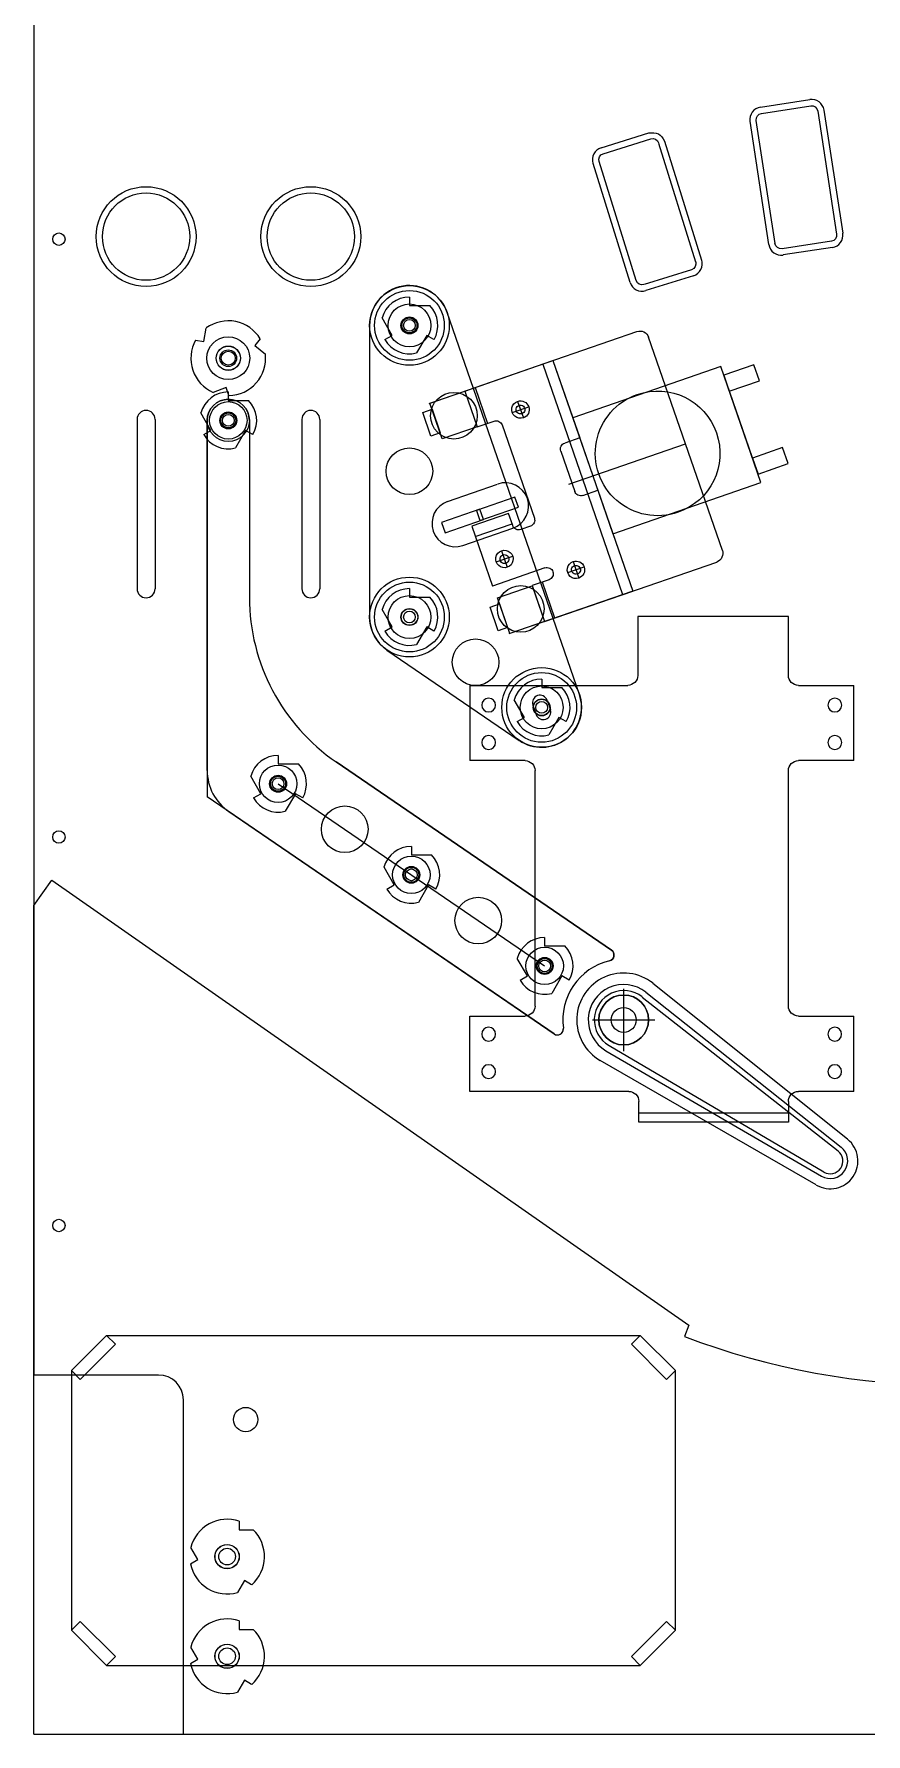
# Model space of a CAD drawing. Extents: x 375 to 395.3, y 512.5 to 558.5.
# Drawn here: x 375 to 383.35, y 512.5 to 529.56 of the extents above; entities that cross this region are included whole.
import ezdxf

# ---------------------------------------------------------------- set-up
doc = ezdxf.new("R2010")
doc.units = 0
doc.header["$LTSCALE"] = 2.6966
doc.header["$MEASUREMENT"] = 0
for name, color, linetype in [('Z0_BOTCOMP', 4, 'Continuous'), ('Z0_CUT250', 6, 'Continuous'), ('Z0_CUT500', 5, 'Continuous'), ('Z0_PLASTICS', 37, 'Continuous'), ('Z0_RUBBER', 6, 'Continuous'), ('Z0_TOPCOMP', 6, 'Continuous')]:
    doc.layers.add(name, color=color, linetype=linetype)

msp = doc.modelspace()

# ---------------------------------------------------------------- linework, layer by layer
at = {"layer": 'Z0_BOTCOMP', "color": 4, "linetype": 'Continuous', "lineweight": 25}
for p, q in [((378.768, 526.919), (378.768, 526.834)), ((378.768, 526.834), (378.971, 526.834)), ((376.705, 526.471), (376.729, 526.608)), ((378.594, 526.534), (378.493, 526.71)), ((376.621, 526.486), (376.705, 526.471)), ((377.271, 526.499), (377.216, 526.434)), ((377.216, 526.434), (377.322, 526.344)), ((378.521, 526.491), (378.594, 526.534)), ((378.941, 526.534), (378.839, 526.358)), ((379.014, 526.491), (378.941, 526.534)), ((376.928, 526.01), (376.797, 525.962)), ((376.957, 525.93), (376.928, 526.01)), ((376.95, 525.966), (376.95, 525.881)), ((376.776, 525.581), (376.675, 525.757)), ((376.95, 525.881), (377.153, 525.881)), ((376.703, 525.538), (376.776, 525.581)), ((377.123, 525.581), (377.021, 525.405)), ((377.196, 525.538), (377.123, 525.581)), ((378.768, 523.993), (378.768, 523.908)), ((378.768, 523.908), (378.971, 523.908)), ((378.594, 523.608), (378.493, 523.783)), ((378.521, 523.565), (378.594, 523.608)), ((378.941, 523.608), (378.839, 523.432)), ((379.014, 523.565), (378.941, 523.608)), ((380.095, 523.086), (380.095, 523.001)), ((380.095, 523.001), (380.298, 523.001)), ((379.921, 522.701), (379.82, 522.877)), ((379.848, 522.658), (379.921, 522.701)), ((380.268, 522.701), (380.166, 522.525)), ((380.341, 522.658), (380.268, 522.701)), ((377.45, 522.32), (377.45, 522.235)), ((377.45, 522.235), (377.653, 522.235)), ((377.277, 521.935), (377.175, 522.111)), ((377.203, 521.893), (377.277, 521.935)), ((377.623, 521.935), (377.522, 521.759)), ((377.697, 521.893), (377.623, 521.935)), ((378.787, 521.406), (378.787, 521.321)), ((378.787, 521.321), (378.99, 521.321)), ((378.614, 521.021), (378.513, 521.197)), ((378.54, 520.978), (378.614, 521.021)), ((378.96, 521.021), (378.859, 520.845)), ((379.034, 520.978), (378.96, 521.021)), ((380.125, 520.492), (380.125, 520.407)), ((379.952, 520.107), (379.85, 520.283)), ((380.125, 520.407), (380.328, 520.407)), ((379.878, 520.064), (379.952, 520.107)), ((380.298, 520.107), (380.196, 519.931)), ((380.372, 520.064), (380.298, 520.107)), ((377.059, 514.635), (377.059, 514.55)), ((377.059, 514.55), (377.198, 514.55)), ((376.643, 514.25), (376.574, 514.371)), ((376.57, 514.208), (376.643, 514.25)), ((377.111, 514.04), (377.041, 513.92)), ((377.184, 513.998), (377.111, 514.04)), ((377.059, 513.635), (377.059, 513.55)), ((377.059, 513.55), (377.198, 513.55)), ((376.643, 513.25), (376.574, 513.371)), ((376.57, 513.208), (376.643, 513.25)), ((377.111, 513.04), (377.041, 512.92)), ((377.184, 512.998), (377.111, 513.04))]:
    msp.add_line(p, q, dxfattribs=at)
at = {"layer": 'Z0_BOTCOMP', "color": 4, "linetype": 'Continuous', "lineweight": 5}
for p, q in [((379.965, 526.197), (381.051, 526.573)), ((381.909, 524.377), (381.168, 526.516)), ((378.967, 525.851), (380.208, 526.281)), ((379.324, 525.975), (380.208, 526.281)), ((380.105, 526.246), (380.906, 523.933)), ((380.208, 526.281), (380.477, 525.506)), ((380.208, 526.281), (381.009, 523.969)), ((381.892, 526.221), (380.407, 525.707)), ((382.295, 525.057), (381.892, 526.221)), ((382.224, 526.24), (381.922, 526.136)), ((381.922, 526.136), (381.977, 525.975)), ((381.977, 525.975), (382.28, 526.079)), ((382.28, 526.079), (382.224, 526.24)), ((378.974, 525.854), (379.324, 525.975)), ((379.324, 525.975), (379.448, 525.616)), ((379.324, 525.975), (379.448, 525.616)), ((379.427, 526.011), (379.551, 525.651)), ((381.95, 526.055), (382.238, 525.223)), ((378.901, 525.76), (378.995, 525.792)), ((378.982, 525.523), (378.901, 525.76)), ((379.098, 525.495), (378.974, 525.854)), ((378.995, 525.792), (379.077, 525.556)), ((379.799, 525.761), (379.965, 525.818)), ((379.854, 525.872), (379.911, 525.707)), ((379.897, 525.748), (379.897, 525.748)), ((379.897, 525.748), (379.897, 525.748)), ((379.448, 525.616), (379.098, 525.495)), ((379.448, 525.616), (379.617, 525.674)), ((379.698, 525.635), (380.022, 524.7)), ((379.911, 525.707), (379.911, 525.707)), ((379.911, 525.707), (379.911, 525.707)), ((380.407, 525.707), (380.81, 524.543)), ((379.077, 525.556), (378.982, 525.523)), ((380.477, 525.506), (380.326, 525.453)), ((380.366, 525.041), (381.538, 525.447)), ((382.513, 525.408), (382.21, 525.303)), ((382.568, 525.247), (382.513, 525.408)), ((380.287, 525.373), (380.427, 524.968)), ((382.21, 525.303), (382.266, 525.142)), ((382.266, 525.142), (382.568, 525.247)), ((380.609, 525.125), (380.668, 525.145)), ((380.81, 524.543), (382.295, 525.057)), ((380.508, 524.928), (380.659, 524.981)), ((380.659, 524.981), (381.009, 523.969)), ((379.762, 524.747), (379.393, 524.619)), ((379.804, 524.625), (379.762, 524.747)), ((381.464, 524.759), (381.464, 524.759)), ((381.464, 524.759), (381.464, 524.759)), ((379.393, 524.619), (379.601, 524.019)), ((379.429, 524.516), (379.798, 524.643)), ((379.982, 524.619), (379.885, 524.586)), ((379.693, 524.373), (379.75, 524.207)), ((380.127, 524.201), (379.601, 524.019)), ((379.639, 524.261), (379.804, 524.318)), ((379.736, 524.248), (379.736, 524.248)), ((379.736, 524.248), (379.736, 524.248)), ((379.75, 524.207), (379.75, 524.207)), ((379.75, 524.207), (379.75, 524.207)), ((380.356, 524.153), (380.522, 524.21)), ((380.41, 524.264), (380.468, 524.099)), ((380.766, 523.884), (381.852, 524.26)), ((380.169, 524.081), (380, 524.023)), ((380.228, 523.698), (380.103, 524.058)), ((380.208, 524.162), (380.208, 524.162)), ((380.453, 524.14), (380.453, 524.14)), ((380.453, 524.14), (380.453, 524.14)), ((380.468, 524.099), (380.468, 524.099)), ((380.468, 524.099), (380.468, 524.099)), ((379.65, 523.901), (380, 524.022)), ((379.774, 523.541), (379.65, 523.901)), ((381.009, 523.969), (379.767, 523.539)), ((380, 524.023), (380.124, 523.662)), ((380, 524.022), (380.124, 523.662)), ((380.124, 523.662), (381.009, 523.969)), ((379.577, 523.806), (379.671, 523.839)), ((379.659, 523.57), (379.577, 523.806)), ((379.671, 523.839), (379.753, 523.603)), ((381.06, 523.713), (381.06, 523.122)), ((382.571, 523.713), (381.06, 523.713)), ((382.571, 523.122), (382.571, 523.713)), ((379.753, 523.603), (379.659, 523.57)), ((380.124, 523.662), (379.774, 523.541)), ((379.967, 523.552), (379.967, 523.552)), ((379.967, 523.552), (379.967, 523.552)), ((379.373, 523.022), (380.959, 523.022)), ((379.373, 523.022), (379.373, 522.267)), ((382.671, 523.022), (383.227, 523.022)), ((383.227, 522.267), (383.227, 523.022)), ((379.928, 522.267), (379.373, 522.267)), ((380.029, 519.804), (380.029, 522.167)), ((382.571, 519.804), (382.571, 522.167)), ((383.227, 522.267), (382.671, 522.267)), ((380.918, 519.352), (380.918, 519.977)), ((379.373, 518.948), (379.373, 519.704)), ((379.373, 519.704), (379.928, 519.704)), ((380.605, 519.665), (381.231, 519.665)), ((382.671, 519.704), (383.227, 519.704)), ((383.227, 518.948), (383.227, 519.704)), ((380.969, 518.948), (379.373, 518.948)), ((383.227, 518.948), (382.671, 518.948)), ((381.07, 518.638), (381.07, 518.848)), ((382.571, 518.848), (382.571, 518.638)), ((382.571, 518.731), (381.07, 518.731)), ((382.571, 518.638), (381.07, 518.638))]:
    msp.add_line(p, q, dxfattribs=at)
at = {"layer": 'Z0_BOTCOMP', "color": 4, "linetype": 'Continuous', "lineweight": 25}
for centre, radius in [((378.768, 526.634), 0.085), ((378.768, 526.634), 0.059), ((376.95, 526.305), 0.121), ((376.95, 526.305), 0.0835), ((376.95, 525.681), 0.085), ((376.95, 525.681), 0.059), ((378.768, 523.708), 0.085), ((378.768, 523.708), 0.059), ((380.095, 522.801), 0.085), ((380.095, 522.801), 0.059), ((377.45, 522.035), 0.085), ((377.45, 522.035), 0.059), ((378.787, 521.121), 0.085), ((378.787, 521.121), 0.059), ((380.125, 520.207), 0.085), ((380.125, 520.207), 0.059), ((376.938, 514.28), 0.121), ((376.938, 514.28), 0.0835), ((376.938, 513.28), 0.121), ((376.938, 513.28), 0.0835)]:
    msp.add_circle(centre, radius, dxfattribs=at)
for centre, radius, start, end in [((378.768, 526.634), 0.285, 90, 164.5679), ((378.768, 526.634), 0.285, -30, 44.5679), ((376.95, 526.305), 0.375, 31.1354, 126.023), ((376.95, 526.305), 0.375, 151.1354, -113.977), ((378.768, 526.634), 0.285, -150, -75.4321), ((376.95, 526.305), 0.375, -88.8646, 6.023), ((376.95, 525.681), 0.285, 90, 164.5679), ((376.95, 525.681), 0.285, -30, 44.5679), ((376.95, 525.681), 0.285, -150, -75.4321), ((378.768, 523.708), 0.285, 90, 164.5679), ((378.768, 523.708), 0.285, -30, 44.5679), ((378.768, 523.708), 0.285, -150, -75.4321), ((380.095, 522.801), 0.285, 90, 164.5679), ((380.095, 522.801), 0.285, -30, 44.5679), ((380.095, 522.801), 0.285, -150, -75.4321), ((377.45, 522.035), 0.285, 90, 164.5679), ((377.45, 522.035), 0.285, -30, 44.5679), ((377.45, 522.035), 0.285, -150, -75.4321), ((378.787, 521.121), 0.285, 90, 164.5679), ((378.787, 521.121), 0.285, -30, 44.5679), ((378.787, 521.121), 0.285, -150, -75.4321), ((380.125, 520.207), 0.285, 90, 164.5679), ((380.125, 520.207), 0.285, -30, 44.5679), ((380.125, 520.207), 0.285, -150, -75.4321), ((376.938, 514.28), 0.375, 71.1354, 166.023), ((376.938, 514.28), 0.375, -48.8646, 46.023), ((376.938, 514.28), 0.375, -168.8646, -73.977), ((376.938, 513.28), 0.375, 71.1354, 166.023), ((376.938, 513.28), 0.375, -48.8646, 46.023), ((376.938, 513.28), 0.375, -168.8646, -73.977)]:
    msp.add_arc(centre, radius, start, end, dxfattribs=at)
at = {"layer": 'Z0_BOTCOMP', "color": 4, "linetype": 'Continuous', "lineweight": 25, "extrusion": (0, 0, -1)}
for centre, major_axis in [((379.563, 522.825), (0.069, 0)), ((380.918, 519.665), (0.25, 0)), ((379.563, 519.522), (0.069, 0)), ((379.563, 519.146), (0.069, 0))]:
    msp.add_ellipse(centre, major_axis=major_axis, ratio=1, start_param=4.712389, end_param=10.995574, dxfattribs=at)
for centre in [(383.037, 522.825), (379.563, 522.449), (383.037, 522.449), (383.036, 519.522), (383.036, 519.146)]:
    msp.add_ellipse(centre, major_axis=(0, 0.069), ratio=1, dxfattribs=at)
at = {"layer": 'Z0_BOTCOMP', "color": 4, "linetype": 'Continuous', "lineweight": 5}
for points in [[(381.051, 526.573), (381.074, 526.581), (381.1, 526.579), (381.121, 526.569)], [(381.121, 526.569), (381.143, 526.558), (381.16, 526.539), (381.168, 526.516)], [(380.645, 525.468), (380.687, 525.688), (380.843, 525.868), (381.054, 525.941)], [(381.054, 525.941), (381.381, 526.054), (381.737, 525.881), (381.85, 525.555)], [(379.825, 525.723), (379.801, 525.744), (379.79, 525.776), (379.796, 525.806)], [(379.796, 525.806), (379.802, 525.837), (379.824, 525.862), (379.854, 525.872)], [(379.853, 525.756), (379.841, 525.766), (379.835, 525.782), (379.838, 525.798)], [(379.838, 525.798), (379.842, 525.814), (379.853, 525.827), (379.868, 525.832)], [(379.897, 525.748), (379.882, 525.742), (379.865, 525.746), (379.853, 525.756)], [(379.854, 525.872), (379.899, 525.888), (379.949, 525.864), (379.965, 525.818)], [(379.868, 525.832), (379.883, 525.837), (379.899, 525.834), (379.911, 525.823)], [(379.926, 525.781), (379.923, 525.766), (379.912, 525.753), (379.897, 525.748)], [(379.911, 525.823), (379.923, 525.813), (379.929, 525.797), (379.926, 525.781)], [(379.965, 525.818), (379.981, 525.773), (379.957, 525.723), (379.911, 525.707)], [(379.617, 525.674), (379.633, 525.68), (379.651, 525.679), (379.666, 525.671)], [(379.666, 525.671), (379.681, 525.664), (379.693, 525.651), (379.698, 525.635)], [(379.911, 525.707), (379.881, 525.697), (379.849, 525.703), (379.825, 525.723)], [(380.287, 525.373), (380.281, 525.388), (380.282, 525.406), (380.29, 525.421)], [(380.29, 525.421), (380.297, 525.436), (380.31, 525.448), (380.326, 525.453)], [(380.849, 524.877), (380.68, 525.024), (380.602, 525.249), (380.645, 525.468)], [(381.85, 525.555), (381.963, 525.228), (381.79, 524.872), (381.464, 524.759)], [(380.459, 524.931), (380.444, 524.939), (380.432, 524.952), (380.427, 524.968)], [(380.508, 524.928), (380.492, 524.923), (380.474, 524.924), (380.459, 524.931)], [(381.464, 524.759), (381.252, 524.686), (381.018, 524.731), (380.849, 524.877)], [(379.836, 524.589), (379.821, 524.596), (379.809, 524.609), (379.804, 524.625)], [(379.885, 524.586), (379.869, 524.58), (379.851, 524.581), (379.836, 524.589)], [(380.019, 524.652), (380.011, 524.637), (379.998, 524.625), (379.982, 524.619)], [(380.022, 524.7), (380.027, 524.684), (380.026, 524.667), (380.019, 524.652)], [(379.635, 524.306), (379.641, 524.337), (379.663, 524.362), (379.693, 524.373)], [(379.693, 524.373), (379.722, 524.383), (379.755, 524.376), (379.779, 524.356)], [(381.909, 524.377), (381.917, 524.354), (381.915, 524.329), (381.904, 524.307)], [(379.664, 524.224), (379.64, 524.244), (379.629, 524.276), (379.635, 524.306)], [(379.75, 524.207), (379.72, 524.197), (379.688, 524.203), (379.664, 524.224)], [(379.692, 524.256), (379.68, 524.267), (379.675, 524.283), (379.678, 524.298)], [(379.678, 524.298), (379.681, 524.314), (379.692, 524.327), (379.707, 524.332)], [(379.736, 524.248), (379.721, 524.242), (379.704, 524.246), (379.692, 524.256)], [(379.707, 524.332), (379.722, 524.337), (379.739, 524.334), (379.751, 524.323)], [(379.765, 524.281), (379.762, 524.266), (379.751, 524.253), (379.736, 524.248)], [(379.807, 524.273), (379.801, 524.242), (379.78, 524.217), (379.75, 524.207)], [(379.751, 524.323), (379.763, 524.313), (379.768, 524.297), (379.765, 524.281)], [(379.779, 524.356), (379.802, 524.335), (379.813, 524.304), (379.807, 524.273)], [(380.127, 524.201), (380.143, 524.207), (380.16, 524.206), (380.176, 524.198)], [(380.176, 524.198), (380.191, 524.191), (380.202, 524.178), (380.208, 524.162)], [(380.382, 524.115), (380.358, 524.136), (380.347, 524.168), (380.353, 524.198)], [(380.353, 524.198), (380.359, 524.229), (380.381, 524.254), (380.41, 524.264)], [(380.395, 524.19), (380.398, 524.206), (380.409, 524.219), (380.424, 524.224)], [(380.41, 524.264), (380.456, 524.28), (380.506, 524.256), (380.522, 524.21)], [(380.424, 524.224), (380.439, 524.229), (380.456, 524.226), (380.468, 524.215)], [(380.468, 524.215), (380.48, 524.205), (380.486, 524.189), (380.483, 524.173)], [(380.522, 524.21), (380.537, 524.165), (380.513, 524.115), (380.468, 524.099)], [(381.904, 524.307), (381.894, 524.285), (381.875, 524.268), (381.852, 524.26)], [(380.205, 524.114), (380.198, 524.098), (380.184, 524.087), (380.169, 524.081)], [(380.208, 524.162), (380.213, 524.146), (380.212, 524.129), (380.205, 524.114)], [(380.468, 524.099), (380.438, 524.089), (380.405, 524.095), (380.382, 524.115)], [(380.41, 524.148), (380.398, 524.158), (380.392, 524.174), (380.395, 524.19)], [(380.453, 524.14), (380.438, 524.134), (380.422, 524.138), (380.41, 524.148)], [(380.483, 524.173), (380.48, 524.158), (380.468, 524.145), (380.453, 524.14)], [(381.03, 523.052), (381.011, 523.033), (380.986, 523.022), (380.959, 523.022)], [(381.06, 523.122), (381.06, 523.096), (381.049, 523.07), (381.03, 523.052)], [(382.6, 523.052), (382.582, 523.07), (382.571, 523.096), (382.571, 523.122)], [(382.671, 523.022), (382.645, 523.022), (382.619, 523.033), (382.6, 523.052)], [(379.928, 522.267), (379.955, 522.267), (379.98, 522.256), (379.999, 522.237)], [(379.999, 522.237), (380.018, 522.219), (380.029, 522.193), (380.029, 522.167)], [(382.571, 522.167), (382.571, 522.193), (382.582, 522.219), (382.6, 522.237)], [(382.6, 522.237), (382.619, 522.256), (382.645, 522.267), (382.671, 522.267)], [(380.029, 519.804), (380.029, 519.778), (380.018, 519.752), (379.999, 519.734)], [(382.6, 519.734), (382.582, 519.752), (382.571, 519.778), (382.571, 519.804)], [(379.999, 519.734), (379.98, 519.715), (379.955, 519.704), (379.928, 519.704)], [(382.671, 519.704), (382.645, 519.704), (382.619, 519.715), (382.6, 519.734)], [(380.969, 518.948), (380.996, 518.948), (381.021, 518.938), (381.04, 518.919)], [(381.04, 518.919), (381.059, 518.9), (381.07, 518.875), (381.07, 518.848)], [(382.571, 518.848), (382.571, 518.875), (382.582, 518.9), (382.6, 518.919)], [(382.6, 518.919), (382.619, 518.938), (382.645, 518.948), (382.671, 518.948)]]:
    msp.add_open_spline(points, degree=3, dxfattribs=at)
at = {"layer": 'Z0_CUT250', "color": 3, "linetype": 'Continuous', "lineweight": 25}
for p, q in [((382.291, 528.825), (382.785, 528.9)), ((382.374, 527.446), (382.186, 528.682)), ((382.928, 528.795), (383.117, 527.559)), ((380.693, 528.416), (381.17, 528.565)), ((381.327, 528.483), (381.7, 527.29)), ((380.984, 527.066), (380.611, 528.259)), ((383.012, 527.416), (382.517, 527.341)), ((381.618, 527.133), (381.141, 526.984))]:
    msp.add_line(p, q, dxfattribs=at)
for centre in [(376.125, 527.525), (377.778, 527.525)]:
    msp.add_circle(centre, 0.501, dxfattribs=at)
for centre, start, end in [((382.31, 528.7), 98.6784, -171.3216), ((382.804, 528.776), 8.6784, 98.6784), ((380.73, 528.297), 107.3568, -162.6432), ((382.498, 527.465), -171.3216, -81.3216), ((382.993, 527.54), -81.3216, 8.6784), ((381.581, 527.253), -72.6432, 17.3568), ((381.103, 527.103), -162.6432, -72.6432)]:
    msp.add_arc(centre, 0.126, start, end, dxfattribs=at)
msp.add_spline([(381.17, 528.565), (381.266, 528.557), (381.327, 528.483)], degree=3, dxfattribs=at)
at = {"layer": 'Z0_CUT500', "color": 5, "linetype": 'Continuous', "lineweight": 25}
for p, q in [((375, 558.5), (375, 516.102)), ((382.3, 528.762), (382.795, 528.838)), ((382.437, 527.455), (382.248, 528.691)), ((382.866, 528.785), (383.054, 527.55)), ((380.712, 528.356), (381.189, 528.505)), ((381.267, 528.464), (381.64, 527.271)), ((381.044, 527.085), (380.671, 528.278)), ((383.002, 527.478), (382.508, 527.403)), ((381.599, 527.193), (381.122, 527.044)), ((376.035, 525.691), (376.035, 523.991)), ((376.215, 525.691), (376.215, 523.991)), ((377.688, 525.691), (377.688, 523.991)), ((377.868, 525.691), (377.868, 523.991)), ((379.151, 524.868), (379.653, 525.042)), ((379.304, 524.425), (379.806, 524.599)), ((376.25, 516.102), (375, 516.102)), ((376.5, 512.5), (376.5, 515.852)), ((376.5, 512.5), (393.375, 512.5))]:
    msp.add_line(p, q, dxfattribs=at)
for centre, radius in [((376.125, 527.525), 0.438), ((377.778, 527.525), 0.438), ((375.25, 527.5), 0.0625), ((378.768, 526.634), 0.0825), ((376.95, 526.305), 0.122), ((379.214, 525.728), 0.234), ((376.95, 525.681), 0.0825), ((378.768, 525.171), 0.234), ((379.885, 523.789), 0.234), ((378.768, 523.708), 0.0825), ((379.431, 523.254), 0.234), ((380.095, 522.801), 0.0825), ((377.45, 522.035), 0.0825), ((378.119, 521.578), 0.234), ((375.25, 521.5), 0.0625), ((378.787, 521.121), 0.0825), ((379.458, 520.662), 0.234), ((380.125, 520.207), 0.0825), ((380.918, 519.665), 0.25), ((375.25, 517.602), 0.0625), ((377.125, 515.655), 0.122), ((376.938, 514.28), 0.122), ((376.938, 513.28), 0.122)]:
    msp.add_circle(centre, radius, dxfattribs=at)
for centre, radius, start, end in [((376.125, 525.691), 0.09, 0, 180), ((377.778, 525.691), 0.09, 0, 180), ((379.73, 524.821), 0.234, -70.9065, 109.0935), ((379.228, 524.647), 0.234, 109.0935, -70.9065), ((376.125, 523.991), 0.09, 180, 0), ((377.778, 523.991), 0.09, 180, 0), ((376.25, 515.852), 0.25, 0, 90)]:
    msp.add_arc(centre, radius, start, end, dxfattribs=at)
at = {"layer": 'Z0_CUT500', "color": 5, "linetype": 'Continuous', "lineweight": 25, "extrusion": (0, 0, -1)}
for centre, major_axis, start_param, end_param in [((382.804, 528.776), (-0.0094, 0.0618), 0, 1.570796), ((382.31, 528.7), (-0.0618, -0.0094), 0, 1.570796), ((381.208, 528.446), (-0.0186, 0.0597), 0, 1.570796), ((380.73, 528.297), (-0.0597, -0.0186), 0, 1.570796), ((382.498, 527.465), (-0.0618, -0.0094), 4.712389, 6.283185), ((382.993, 527.54), (0.0618, 0.0094), 0, 1.570796), ((381.581, 527.253), (0.0597, 0.0186), 0, 1.570796), ((381.103, 527.103), (-0.0597, -0.0186), 4.712389, 6.283185)]:
    msp.add_ellipse(centre, major_axis=major_axis, ratio=1, start_param=start_param, end_param=end_param, dxfattribs=at)
at = {"layer": 'Z0_PLASTICS', "color": 37, "linetype": 'Continuous', "lineweight": 25}
for p, q in [((380.473, 522.932), (379.146, 526.765)), ((378.368, 526.634), (378.368, 523.708)), ((376.738, 522.168), (376.738, 525.681)), ((377.162, 525.681), (377.162, 523.905)), ((378.542, 523.377), (379.869, 522.47)), ((380.149, 522.873), (380.182, 522.778)), ((380.007, 522.823), (380.04, 522.729)), ((378.033, 522.254), (380.795, 520.366)), ((376.955, 521.755), (380.219, 519.524))]:
    msp.add_line(p, q, dxfattribs=at)
for centre in [(378.768, 526.634), (376.95, 525.681), (377.45, 522.035), (378.787, 521.121), (380.125, 520.207)]:
    msp.add_circle(centre, 0.075, dxfattribs=at)
for centre, radius, start, end in [((378.768, 526.634), 0.4, 19.0935, 180), ((376.95, 525.681), 0.212, 0, 180), ((379.162, 523.905), 2, 180, -124.3531), ((378.768, 523.708), 0.4, 180, -124.3531), ((380.095, 522.801), 0.4, -124.3531, 19.0935), ((380.078, 522.848), 0.075, 19.0935, -160.9065), ((380.111, 522.753), 0.075, -160.9065, 19.0935), ((377.238, 522.168), 0.5, 180, -124.3531), ((380.918, 519.665), 0.611, 103.5125, -172.2187)]:
    msp.add_arc(centre, radius, start, end, dxfattribs=at)
at = {"layer": 'Z0_PLASTICS', "color": 37, "linetype": 'Continuous', "lineweight": 25, "extrusion": (0, 0, -1)}
msp.add_ellipse((380.761, 520.317), major_axis=(0.0339, 0.0495), ratio=1, start_param=0, end_param=2.30618, dxfattribs=at)
at = {"layer": 'Z0_PLASTICS', "color": 37, "linetype": 'Continuous', "lineweight": 25}
msp.add_ellipse((380.253, 519.574), major_axis=(0.0495, -0.0339), ratio=1, start_param=4.712389, end_param=6.88276, dxfattribs=at)
at = {"layer": 'Z0_RUBBER', "color": 2, "linetype": 'Continuous', "lineweight": 25}
for centre, radius in [((378.768, 526.634), 0.4), ((378.768, 526.634), 0.215), ((376.95, 526.305), 0.215), ((376.95, 526.305), 0.07), ((378.768, 523.708), 0.4), ((378.768, 523.708), 0.215), ((380.095, 522.801), 0.4), ((380.095, 522.801), 0.215)]:
    msp.add_circle(centre, radius, dxfattribs=at)
at = {"layer": 'Z0_TOPCOMP', "color": 6, "linetype": 'Continuous', "lineweight": 25}
for p, q in [((376.738, 525.681), (376.738, 521.904)), ((377.162, 525.681), (377.162, 523.905)), ((380.795, 520.366), (378.033, 522.254)), ((377.45, 522.035), (380.125, 520.207)), ((380.219, 519.524), (376.738, 521.904)), ((375, 520.813), (375.18, 521.068)), ((375.18, 521.068), (381.572, 516.602)), ((375, 512.5), (375, 520.813)), ((381.141, 519.943), (383.101, 518.388)), ((383.165, 518.468), (381.212, 520.032)), ((381.102, 519.895), (383.07, 518.35)), ((382.851, 518.009), (380.683, 519.257)), ((380.74, 519.356), (382.902, 518.098)), ((380.771, 519.409), (382.927, 518.14)), ((381.572, 516.602), (381.528, 516.489)), ((375.729, 516.5), (375.375, 516.146)), ((375.463, 516.058), (375.817, 516.412)), ((375.729, 516.5), (381.084, 516.5)), ((375.817, 516.412), (375.729, 516.5)), ((381.084, 516.5), (380.996, 516.412)), ((380.996, 516.412), (381.349, 516.058)), ((381.438, 516.146), (381.084, 516.5)), ((375.375, 516.146), (375.375, 513.541)), ((375.375, 516.146), (375.463, 516.058)), ((381.349, 516.058), (381.438, 516.146)), ((381.438, 513.541), (381.438, 516.146)), ((375.463, 513.629), (375.375, 513.541)), ((375.817, 513.276), (375.463, 513.629)), ((381.349, 513.629), (380.996, 513.276)), ((381.438, 513.541), (381.349, 513.629)), ((375.375, 513.541), (375.729, 513.188)), ((381.084, 513.188), (381.438, 513.541)), ((375.729, 513.188), (375.817, 513.276)), ((375.729, 513.188), (381.084, 513.188)), ((380.996, 513.276), (381.084, 513.188)), ((375, 512.5), (393.375, 512.5))]:
    msp.add_line(p, q, dxfattribs=at)
at = {"layer": 'Z0_TOPCOMP', "color": 6, "linetype": 'Continuous', "lineweight": 5}
for p, q in [((379.827, 524.912), (379.44, 524.778)), ((379.863, 524.809), (379.827, 524.912)), ((379.476, 524.791), (379.089, 524.657)), ((379.44, 524.778), (379.476, 524.675)), ((379.476, 524.675), (379.863, 524.809)), ((379.512, 524.687), (379.476, 524.791)), ((379.089, 524.657), (379.125, 524.554)), ((379.125, 524.554), (379.512, 524.687))]:
    msp.add_line(p, q, dxfattribs=at)
at = {"layer": 'Z0_TOPCOMP', "color": 6, "linetype": 'Continuous', "lineweight": 25}
for centre, radius in [((378.768, 526.634), 0.35), ((376.95, 525.681), 0.212), ((376.95, 525.681), 0.188), ((378.768, 523.708), 0.35), ((380.095, 522.801), 0.35), ((377.45, 522.035), 0.188), ((378.787, 521.121), 0.188), ((380.125, 520.207), 0.188), ((380.918, 519.665), 0.125)]:
    msp.add_circle(centre, radius, dxfattribs=at)
for centre, radius, start, end in [((379.162, 523.905), 2, 180, -124.3531), ((380.761, 520.317), 0.06, -76.4875, 55.6469), ((380.918, 519.665), 0.611, 103.5125, -172.2187), ((380.918, 519.665), 0.471, 51.307, -119.927), ((380.918, 519.665), 0.356, 51.307, -119.927), ((380.918, 519.665), 0.295, 51.307, -119.927), ((380.253, 519.574), 0.06, -124.3531, 7.7813), ((382.99, 518.25), 0.279, -119.927, 51.307), ((382.99, 518.25), 0.176, -119.927, 51.307), ((382.99, 518.25), 0.128, -119.927, 51.307), ((384.188, 523.473), 7.473, -110.845, -69.155)]:
    msp.add_arc(centre, radius, start, end, dxfattribs=at)

doc.saveas('drawing.dxf')
